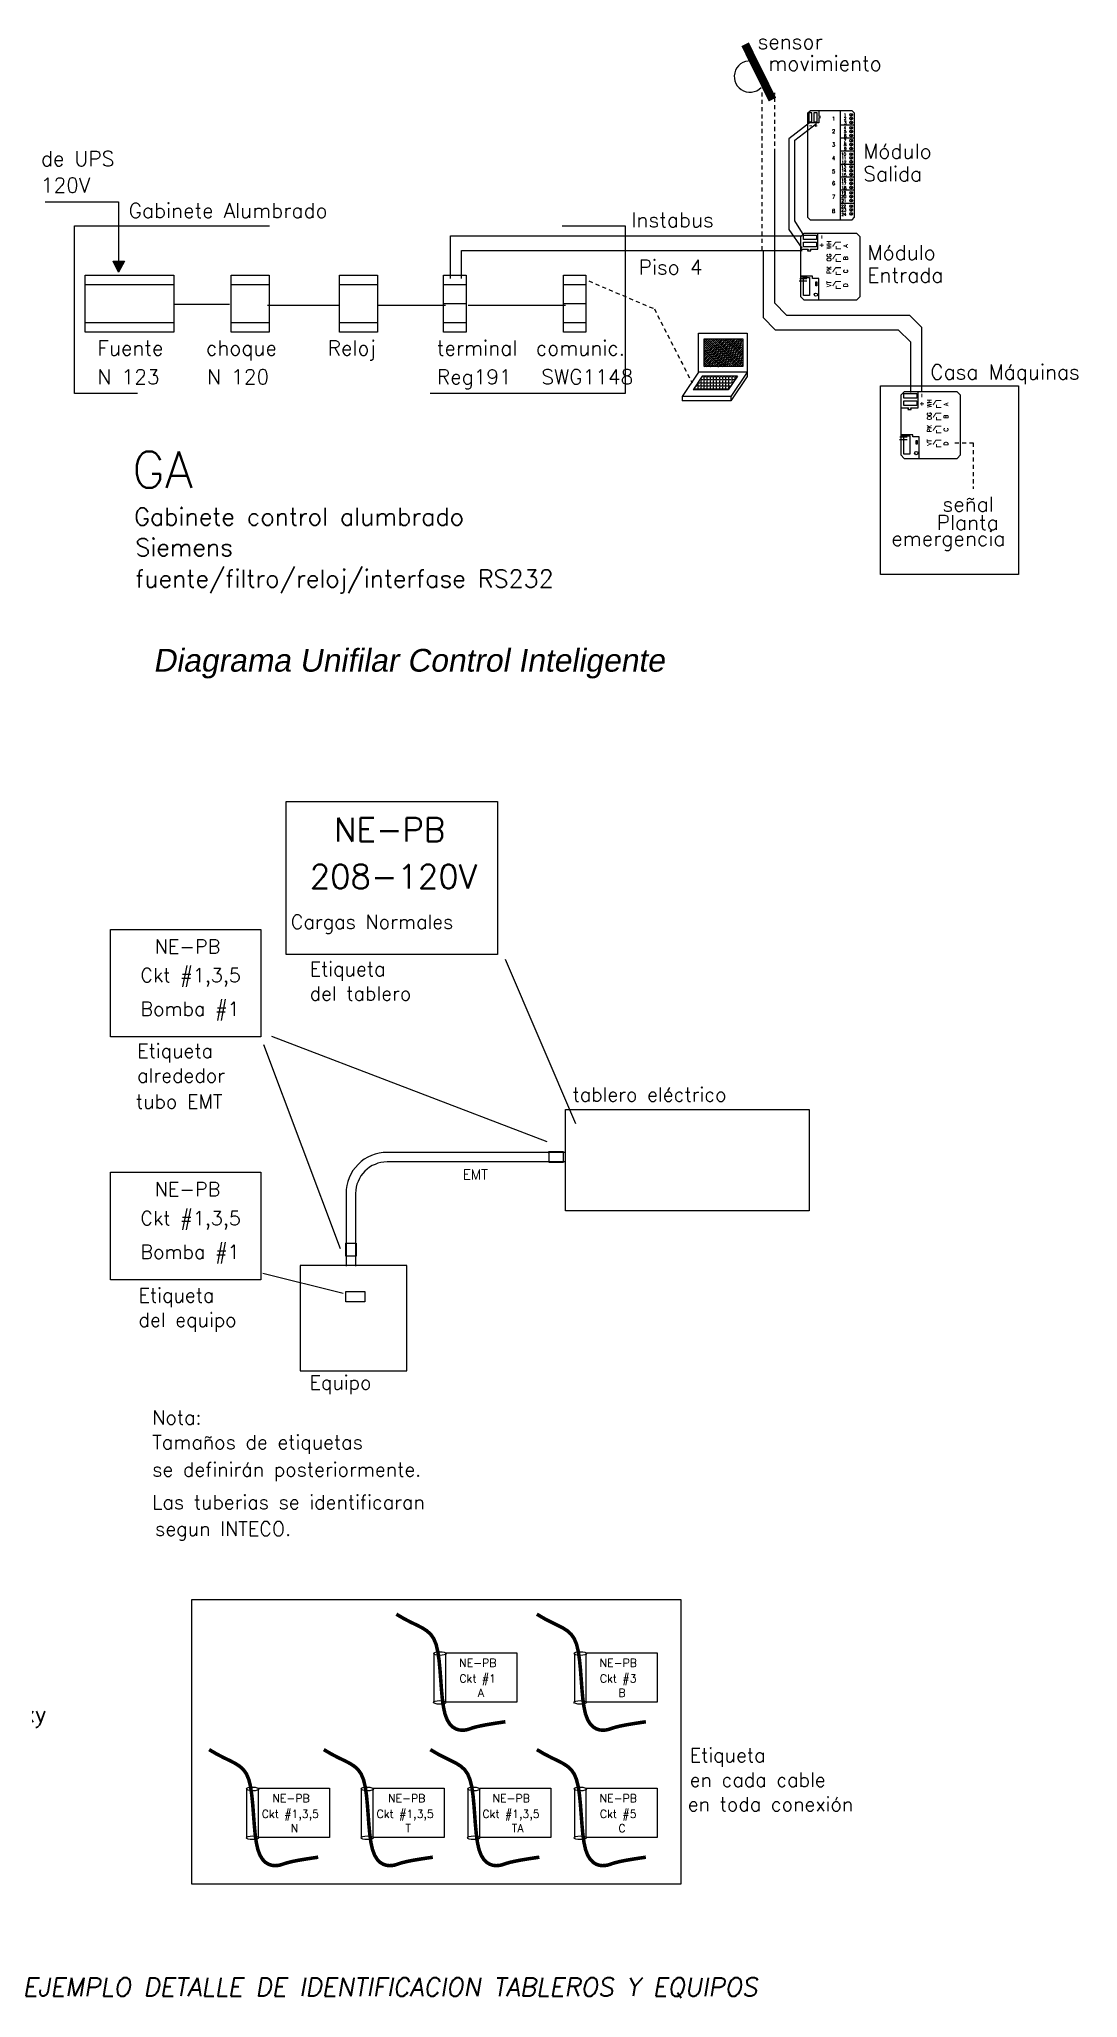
# Model space of a CAD drawing. Extents: x 146 to 670, y 614 to 806.
# Drawn here: x 638.5 to 670.5, y 658.2 to 718.4 of the extents above; entities that cross this region are included whole.
import ezdxf
from ezdxf.enums import TextEntityAlignment as Align

# ---------------------------------------------------------------- set-up
doc = ezdxf.new("R2010")
doc.units = 0
doc.header["$LTSCALE"] = 0.5
doc.header["$MEASUREMENT"] = 0
for name, pattern in [('ACAD_ISO03W100', [30, 12, -18]), ('DASHED2', [0.375, 0.25, -0.125]), ('PHANTOM2', [31.75, 15.875, -3.175, 3.175, -3.175, 3.175, -3.175])]:
    doc.linetypes.add(name, pattern=pattern)
for name, color, linetype in [('2', 1, 'CONTINUOUS'), ('6', 7, 'CONTINUOUS'), ('ALUMBRADO', 5, 'CONTINUOUS'), ('CENTROTRABAJO', 7, 'CONTINUOUS'), ('logo', 7, 'CONTINUOUS'), ('TEXTO', 7, 'CONTINUOUS'), ('TEXTOG', 3, 'CONTINUOUS'), ('tuberia_alumbrado', 3, 'DASHED2'), ('UNIFILAR', 1, 'CONTINUOUS')]:
    doc.layers.add(name, color=color, linetype=linetype)
doc.styles.add('romans', font='romans.shx')
doc.styles.add('S4', font='sanss___.ttf')
doc.styles.add('STYLE2', font='romans.shx')

msp = doc.modelspace()

# ---------------------------------------------------------------- hatches: boundary and pattern name
at = {"layer": 'logo'}
h = msp.add_hatch(dxfattribs=at)
h.set_pattern_fill('ANSI36', color=6, scale=0.013628, style=0)
h.set_pattern_definition([(45, (305.220214, 669.83301), (0.022947069, 0.0841392525), [0.10817352, -0.021634704, 0, -0.021634704])])
h.paths.add_polyline_path([(658.95, 709.167), (660.141, 709.167), (660.141, 708.309), (658.95, 708.309)])
h = msp.add_hatch(dxfattribs=at)
h.set_pattern_fill('ANGLE', color=6, scale=0.013628, style=0)
h.set_pattern_definition([(0, (305.22021, 669.83301), (0, 0.095192698), [0.069231053, -0.025961645]), (90, (305.22021, 669.83301), (-0.095192698, 6e-18), [0.069231053, -0.025961645])])
h.paths.add_polyline_path([(659.695, 707.591), (658.614, 707.591), (658.896, 708.012), (659.977, 708.012)])

# ---------------------------------------------------------------- linework, layer by layer
at = {"layer": '6'}
for p, q in [((652.831, 690.089), (655.001, 685.035)), ((645.397, 687.467), (647.755, 681.196)), ((645.649, 687.719), (654.116, 684.479)), ((654.168, 684.159), (654.168, 684.121)), ((654.628, 684.159), (654.168, 684.159)), ((654.174, 684.148), (654.174, 683.842)), ((654.174, 683.842), (654.628, 683.842)), ((654.628, 683.842), (654.628, 684.159)), ((647.922, 681.358), (648.25, 681.358)), ((647.928, 680.958), (647.928, 681.352)), ((648.25, 681.358), (648.25, 680.958)), ((648.25, 680.958), (647.928, 680.958)), ((645.381, 680.437), (647.853, 679.819)), ((650.638, 668.748), (650.638, 667.24)), ((654.961, 668.748), (654.961, 667.24)), ((644.88, 664.585), (644.88, 663.077)), ((648.407, 664.585), (648.407, 663.077)), ((651.684, 664.585), (651.684, 663.077)), ((654.961, 664.585), (654.961, 663.077))]:
    msp.add_line(p, q, dxfattribs=at)
for points in [[(646.094, 694.932), (652.593, 694.932), (652.593, 690.234), (646.094, 690.234)], [(640.69, 691.002), (645.312, 691.002), (645.312, 687.699), (640.69, 687.699)], [(640.69, 683.534), (645.312, 683.534), (645.312, 680.231), (640.69, 680.231)], [(647.927, 679.868), (648.521, 679.868), (648.521, 679.547), (647.927, 679.547)], [(651.005, 668.762), (653.188, 668.762), (653.188, 667.241), (651.005, 667.241)], [(655.328, 668.762), (657.511, 668.762), (657.511, 667.241), (655.328, 667.241)], [(645.247, 664.598), (647.43, 664.598), (647.43, 663.077), (645.247, 663.077)], [(648.773, 664.598), (650.957, 664.598), (650.957, 663.077), (648.773, 663.077)], [(652.051, 664.598), (654.234, 664.598), (654.234, 663.077), (652.051, 663.077)], [(655.328, 664.598), (657.511, 664.598), (657.511, 663.077), (655.328, 663.077)]]:
    msp.add_lwpolyline(points, close=True, dxfattribs=at)
at = {"layer": '6', "color": 3}
msp.add_lwpolyline([(643.196, 670.394), (658.24, 670.394), (658.24, 661.647), (643.196, 661.647)], close=True, dxfattribs=at)
at = {"layer": '6'}
for centre in [(650.823, 668.736), (655.146, 668.736), (650.82, 667.235), (655.142, 667.235), (645.065, 664.572), (648.591, 664.572), (651.869, 664.572), (655.146, 664.572), (645.061, 663.071), (648.588, 663.071), (651.865, 663.071), (655.142, 663.071)]:
    msp.add_ellipse(centre, major_axis=(-0.192, 0.002), ratio=0.292171, dxfattribs=at)
at = {"layer": 'ALUMBRADO', "const_width": 0.257}
msp.add_lwpolyline([(661.056, 716.52), (660.215, 718.219)], dxfattribs=at)
at = {"layer": 'ALUMBRADO'}
msp.add_arc((660.363, 717.227), 0.482, 76.75398, 315.88088, dxfattribs=at)
at = {"layer": 'CENTROTRABAJO', "color": 1}
for points in [[(662.189, 682.347), (654.691, 682.347), (654.691, 685.467), (662.189, 685.467)], [(662.189, 682.347), (654.691, 682.347), (654.691, 685.467), (662.189, 685.467)], [(646.524, 680.665), (646.524, 677.433), (649.813, 677.433), (649.813, 680.665)]]:
    msp.add_lwpolyline(points, close=True, dxfattribs=at)
at = {"layer": 'CENTROTRABAJO', "color": 5}
for points in [[(654.681, 684.148), (649.201, 684.148, 0.414214), (647.939, 682.885), (647.939, 680.653)], [(654.681, 684.148), (649.201, 684.148, 0.414214), (647.939, 682.885), (647.939, 680.653)], [(654.681, 683.853), (649.201, 683.853, 0.414214), (648.233, 682.885), (648.233, 680.653)], [(654.681, 683.853), (649.201, 683.853, 0.414214), (648.233, 682.885), (648.233, 680.653)]]:
    msp.add_lwpolyline(points, format="xyb", dxfattribs=at)
at = {"layer": 'CENTROTRABAJO', "color": 5, "const_width": 0.109}
msp.add_lwpolyline([(649.486, 669.947), (649.725, 669.806), (649.938, 669.697), (650.125, 669.606), (650.287, 669.523), (650.425, 669.434), (650.541, 669.329), (650.634, 669.196), (650.707, 669.022), (650.76, 668.8), (650.799, 668.539), (650.827, 668.251), (650.85, 667.95), (650.872, 667.649), (650.898, 667.361), (650.934, 667.098), (650.983, 666.874), (651.05, 666.698), (651.13, 666.568), (651.221, 666.478), (651.316, 666.42), (651.412, 666.389), (651.504, 666.379), (651.587, 666.383), (651.658, 666.395), (651.714, 666.411), (651.767, 666.429), (651.832, 666.451), (651.923, 666.477), (652.055, 666.508), (652.241, 666.545), (652.498, 666.588), (652.839, 666.639)], dxfattribs=at)
at = {"layer": 'CENTROTRABAJO', "color": 1, "const_width": 0.109}
msp.add_lwpolyline([(653.808, 669.947), (654.048, 669.806), (654.261, 669.697), (654.448, 669.606), (654.61, 669.523), (654.748, 669.434), (654.863, 669.329), (654.957, 669.196), (655.029, 669.022), (655.083, 668.8), (655.121, 668.539), (655.149, 668.251), (655.172, 667.95), (655.195, 667.649), (655.221, 667.361), (655.257, 667.098), (655.306, 666.874), (655.372, 666.698), (655.453, 666.568), (655.543, 666.478), (655.639, 666.42), (655.735, 666.389), (655.827, 666.379), (655.91, 666.383), (655.981, 666.395), (656.037, 666.411), (656.09, 666.429), (656.155, 666.451), (656.246, 666.477), (656.377, 666.508), (656.564, 666.545), (656.821, 666.588), (657.162, 666.639)], dxfattribs=at)
at = {"layer": 'CENTROTRABAJO', "color": 6, "const_width": 0.109}
msp.add_lwpolyline([(643.727, 665.783), (643.967, 665.642), (644.18, 665.533), (644.367, 665.442), (644.529, 665.359), (644.667, 665.27), (644.782, 665.166), (644.876, 665.032), (644.948, 664.858), (645.002, 664.636), (645.04, 664.375), (645.068, 664.087), (645.091, 663.787), (645.114, 663.485), (645.14, 663.197), (645.176, 662.934), (645.225, 662.71), (645.291, 662.535), (645.372, 662.405), (645.462, 662.314), (645.558, 662.256), (645.654, 662.225), (645.745, 662.215), (645.829, 662.219), (645.899, 662.231), (645.956, 662.247), (646.009, 662.265), (646.074, 662.287), (646.165, 662.313), (646.296, 662.344), (646.483, 662.381), (646.74, 662.424), (647.081, 662.475)], dxfattribs=at)
at = {"layer": 'CENTROTRABAJO', "color": 3, "const_width": 0.109}
msp.add_lwpolyline([(647.254, 665.783), (647.494, 665.642), (647.707, 665.533), (647.894, 665.442), (648.056, 665.359), (648.194, 665.27), (648.309, 665.166), (648.403, 665.032), (648.475, 664.858), (648.529, 664.636), (648.567, 664.375), (648.595, 664.087), (648.618, 663.787), (648.64, 663.485), (648.667, 663.197), (648.702, 662.934), (648.752, 662.71), (648.818, 662.535), (648.899, 662.405), (648.989, 662.314), (649.084, 662.256), (649.18, 662.225), (649.272, 662.215), (649.356, 662.219), (649.426, 662.231), (649.482, 662.247), (649.536, 662.265), (649.601, 662.287), (649.691, 662.313), (649.823, 662.344), (650.01, 662.381), (650.267, 662.424), (650.607, 662.475)], dxfattribs=at)
at = {"layer": 'CENTROTRABAJO', "color": 2, "const_width": 0.109}
msp.add_lwpolyline([(650.531, 665.783), (650.771, 665.642), (650.984, 665.533), (651.171, 665.442), (651.333, 665.359), (651.471, 665.27), (651.586, 665.166), (651.68, 665.032), (651.752, 664.858), (651.806, 664.636), (651.844, 664.375), (651.872, 664.087), (651.895, 663.787), (651.917, 663.485), (651.944, 663.197), (651.979, 662.934), (652.029, 662.71), (652.095, 662.535), (652.176, 662.405), (652.266, 662.314), (652.362, 662.256), (652.457, 662.225), (652.549, 662.215), (652.633, 662.219), (652.703, 662.231), (652.76, 662.247), (652.813, 662.265), (652.878, 662.287), (652.969, 662.313), (653.1, 662.344), (653.287, 662.381), (653.544, 662.424), (653.885, 662.475)], dxfattribs=at)
at = {"layer": 'CENTROTRABAJO', "color": 7, "const_width": 0.109}
msp.add_lwpolyline([(653.808, 665.783), (654.048, 665.642), (654.261, 665.533), (654.448, 665.442), (654.61, 665.359), (654.748, 665.27), (654.863, 665.166), (654.957, 665.032), (655.029, 664.858), (655.083, 664.636), (655.121, 664.375), (655.149, 664.087), (655.172, 663.787), (655.195, 663.485), (655.221, 663.197), (655.257, 662.934), (655.306, 662.71), (655.372, 662.535), (655.453, 662.405), (655.543, 662.314), (655.639, 662.256), (655.735, 662.225), (655.827, 662.215), (655.91, 662.219), (655.981, 662.231), (656.037, 662.247), (656.09, 662.265), (656.155, 662.287), (656.246, 662.313), (656.377, 662.344), (656.564, 662.381), (656.821, 662.424), (657.162, 662.475)], dxfattribs=at)
at = {"layer": 'logo'}
for p, q in [((658.781, 709.333), (660.275, 709.333)), ((658.781, 708.138), (658.781, 709.333)), ((660.275, 709.333), (660.275, 708.138)), ((658.781, 708.138), (658.281, 707.391)), ((660.275, 708.138), (658.781, 708.138)), ((660.275, 708.138), (659.775, 707.391)), ((660.275, 708.003), (659.775, 707.256)), ((660.275, 708.138), (660.275, 708.003)), ((659.775, 707.391), (658.281, 707.391)), ((658.281, 707.391), (658.281, 707.256)), ((659.775, 707.256), (658.281, 707.256)), ((659.775, 707.391), (659.775, 707.256))]:
    msp.add_line(p, q, dxfattribs=at)
at = {"layer": 'logo', "color": 6}
for p, q in [((658.896, 708.012), (658.614, 707.591)), ((659.977, 708.012), (658.896, 708.012)), ((659.977, 708.012), (659.695, 707.591)), ((659.695, 707.591), (658.614, 707.591))]:
    msp.add_line(p, q, dxfattribs=at)
msp.add_lwpolyline([(658.95, 709.167), (660.141, 709.167), (660.141, 708.309), (658.95, 708.309)], close=True, dxfattribs=at)
at = {"layer": 'tuberia_alumbrado', "color": 4, "linetype": 'DASHED2'}
for p, q in [((660.74, 711.891), (660.74, 716.782)), ((661.127, 714.877), (661.127, 716.73))]:
    msp.add_line(p, q, dxfattribs=at)
at = {"layer": 'tuberia_alumbrado', "color": 4, "linetype": 'PHANTOM2'}
msp.add_line((661.127, 712.329), (661.127, 714.877), dxfattribs=at)
at = {"layer": 'tuberia_alumbrado'}
for p, q in [((655.404, 710.943), (657.422, 710.084)), ((657.422, 710.084), (658.581, 707.81)), ((666.665, 705.968), (667.231, 705.968)), ((667.231, 705.968), (667.231, 704.553))]:
    msp.add_line(p, q, dxfattribs=at)
at = {"layer": 'UNIFILAR'}
for p, q in [((662.138, 716.101), (662.213, 716.176)), ((662.138, 716.101), (662.138, 712.901)), ((663.509, 716.176), (662.213, 716.176)), ((662.482, 716.174), (662.482, 716.008)), ((662.482, 715.801), (662.134, 715.801)), ((662.482, 716.008), (662.517, 716.023)), ((662.517, 715.952), (662.482, 715.962)), ((662.482, 715.962), (662.482, 715.801)), ((662.517, 716.023), (662.517, 715.952)), ((638.682, 713.38), (640.943, 713.38)), ((640.943, 713.38), (640.943, 711.216)), ((662.138, 712.901), (662.213, 712.826)), ((662.213, 712.826), (663.509, 712.826)), ((661.92, 712.301), (662.026, 712.407)), ((661.92, 712.301), (661.92, 710.467)), ((661.922, 711.916), (662.158, 711.916)), ((663.649, 712.407), (662.026, 712.407)), ((662.158, 711.916), (662.136, 711.866)), ((662.222, 711.916), (662.451, 711.916)), ((662.236, 711.866), (662.222, 711.916)), ((662.451, 711.916), (662.451, 712.41)), ((663.755, 712.301), (663.649, 712.407)), ((663.755, 710.467), (663.755, 712.301)), ((640.943, 711.216), (640.774, 711.556)), ((640.774, 711.556), (641.125, 711.556)), ((641.125, 711.556), (640.943, 711.216)), ((662.136, 711.866), (662.236, 711.866)), ((662.117, 710.935), (661.875, 710.935)), ((662.117, 711.013), (661.893, 711.013)), ((662.126, 711.056), (661.91, 711.056)), ((662.286, 711.087), (661.915, 711.087)), ((662.286, 711.023), (662.286, 711.087)), ((662.479, 711.023), (662.286, 711.023)), ((662.479, 710.365), (662.479, 711.023)), ((650.956, 710.251), (651.648, 710.251)), ((654.644, 710.251), (655.335, 710.251)), ((662.026, 710.361), (661.92, 710.467)), ((662.026, 710.361), (663.649, 710.361)), ((663.649, 710.361), (663.755, 710.467)), ((665.006, 707.427), (665.112, 707.533)), ((665.006, 707.427), (665.006, 705.593)), ((666.735, 707.533), (665.112, 707.533)), ((665.536, 707.042), (665.536, 707.535)), ((666.841, 707.427), (666.735, 707.533)), ((666.841, 705.593), (666.841, 707.427)), ((665.008, 707.042), (665.243, 707.042)), ((665.243, 707.042), (665.222, 706.992)), ((665.222, 706.992), (665.322, 706.992)), ((665.322, 706.992), (665.308, 707.042)), ((665.308, 707.042), (665.536, 707.042)), ((665.203, 706.061), (664.961, 706.061)), ((665.203, 706.138), (664.979, 706.138)), ((665.212, 706.182), (664.996, 706.182)), ((665.372, 706.213), (665.001, 706.213)), ((665.372, 706.148), (665.372, 706.213)), ((665.565, 706.148), (665.372, 706.148)), ((665.565, 705.491), (665.565, 706.148)), ((665.112, 705.487), (665.006, 705.593)), ((665.112, 705.487), (666.735, 705.487)), ((666.735, 705.487), (666.841, 705.593))]:
    msp.add_line(p, q, dxfattribs=at)
at = {"layer": 'UNIFILAR', "color": 1}
for p, q in [((663.134, 716.166), (663.134, 712.827)), ((663.509, 716.176), (663.584, 716.101)), ((663.584, 712.901), (663.584, 716.101)), ((663.586, 715.735), (663.127, 715.735)), ((663.503, 716.08), (663.458, 716.009)), ((663.503, 715.965), (663.458, 715.894)), ((663.503, 715.845), (663.458, 715.774)), ((663.503, 715.683), (663.458, 715.612)), ((663.503, 715.568), (663.458, 715.497)), ((663.586, 715.33), (663.127, 715.33)), ((663.586, 714.938), (663.127, 714.938)), ((663.503, 715.448), (663.458, 715.377)), ((663.503, 715.287), (663.458, 715.216)), ((663.503, 715.171), (663.458, 715.1)), ((663.503, 715.051), (663.458, 714.98)), ((663.586, 714.52), (663.127, 714.52)), ((663.503, 714.874), (663.458, 714.803)), ((663.503, 714.759), (663.458, 714.688)), ((663.503, 714.639), (663.458, 714.568)), ((663.503, 714.479), (663.458, 714.408)), ((663.503, 714.363), (663.458, 714.292)), ((663.586, 714.135), (663.127, 714.135)), ((663.586, 713.73), (663.127, 713.73)), ((663.503, 714.244), (663.458, 714.173)), ((663.503, 714.082), (663.458, 714.011)), ((663.503, 713.967), (663.458, 713.896)), ((663.503, 713.847), (663.458, 713.776)), ((663.586, 713.325), (663.127, 713.325)), ((663.503, 713.685), (663.458, 713.614)), ((663.503, 713.57), (663.458, 713.499)), ((663.503, 713.45), (663.458, 713.379)), ((663.503, 713.273), (663.458, 713.202)), ((663.503, 713.157), (663.458, 713.086)), ((663.503, 713.037), (663.458, 712.966)), ((663.509, 712.826), (663.584, 712.901))]:
    msp.add_line(p, q, dxfattribs=at)
at = {"layer": 'UNIFILAR', "color": 4}
for p, q in [((662.24, 715.835), (661.556, 715.309)), ((661.749, 715.274), (662.415, 715.782)), ((661.556, 715.309), (661.556, 712.525)), ((661.749, 712.788), (661.749, 715.274)), ((661.556, 712.525), (661.96, 711.947)), ((662.03, 712.332), (661.749, 712.788)), ((651.15, 712.33), (661.969, 712.33)), ((651.15, 711.02), (651.15, 712.33)), ((660.769, 711.885), (660.769, 709.818)), ((661.115, 712.333), (661.115, 710.268)), ((651.487, 711.881), (661.969, 711.881)), ((651.487, 711.02), (651.487, 711.881)), ((661.115, 710.268), (661.49, 709.893)), ((660.769, 709.818), (661.144, 709.444)), ((661.49, 709.893), (665.27, 709.893)), ((665.27, 709.893), (665.644, 709.519)), ((665.644, 709.519), (665.644, 707.555)), ((661.144, 709.444), (664.924, 709.444)), ((664.924, 709.444), (665.298, 709.07)), ((665.298, 709.07), (665.298, 707.514))]:
    msp.add_line(p, q, dxfattribs=at)
at = {"layer": 'UNIFILAR', "color": 6}
for p, q in [((642.669, 710.233), (644.356, 710.233)), ((645.518, 710.196), (647.739, 710.196)), ((648.91, 710.196), (651, 710.196)), ((651.698, 710.196), (654.687, 710.196))]:
    msp.add_line(p, q, dxfattribs=at)
at = {"layer": 'UNIFILAR'}
for points in [[(662.272, 716.113), (662.173, 716.113), (662.173, 715.831), (662.272, 715.831)], [(662.43, 716.113), (662.331, 716.113), (662.331, 715.831), (662.43, 715.831)], [(662.008, 712.213), (662.008, 712.354), (662.407, 712.354), (662.407, 712.213)], [(662.008, 711.99), (662.008, 712.131), (662.407, 712.131), (662.407, 711.99)], [(639.916, 711.124), (642.642, 711.124), (642.642, 709.368), (639.916, 709.368)], [(639.916, 710.837), (642.642, 710.837), (642.642, 709.655), (639.916, 709.655)], [(644.4, 711.124), (645.571, 711.124), (645.571, 709.368), (644.4, 709.368)], [(644.4, 710.837), (645.571, 710.837), (645.571, 709.655), (644.4, 709.655)], [(647.739, 711.124), (648.91, 711.124), (648.91, 709.368), (647.739, 709.368)], [(647.739, 710.837), (648.91, 710.837), (648.91, 709.655), (647.739, 709.655)], [(650.938, 711.124), (651.631, 711.124), (651.631, 709.368), (650.938, 709.368)], [(650.938, 710.837), (651.631, 710.837), (651.631, 709.655), (650.938, 709.655)], [(654.626, 711.124), (655.319, 711.124), (655.319, 709.368), (654.626, 709.368)], [(654.626, 710.837), (655.319, 710.837), (655.319, 709.655), (654.626, 709.655)], [(662.015, 710.493), (662.015, 711.051), (662.193, 711.051), (662.193, 710.493)], [(662.386, 710.794), (662.386, 710.915), (662.422, 710.915), (662.422, 710.794)], [(665.094, 707.339), (665.094, 707.48), (665.493, 707.48), (665.493, 707.339)], [(665.094, 707.116), (665.094, 707.257), (665.493, 707.257), (665.493, 707.116)], [(665.101, 705.619), (665.101, 706.177), (665.279, 706.177), (665.279, 705.619)], [(665.472, 705.92), (665.472, 706.041), (665.508, 706.041), (665.508, 705.92)]]:
    msp.add_lwpolyline(points, close=True, dxfattribs=at)
at = {"layer": 'UNIFILAR', "color": 5, "linetype": 'ACAD_ISO03W100'}
for points in [[(639.587, 712.637), (656.521, 712.637), (656.521, 707.484), (639.587, 707.484)], [(664.381, 707.714), (668.627, 707.714), (668.627, 701.918), (664.381, 701.918)]]:
    msp.add_lwpolyline(points, close=True, dxfattribs=at)
at = {"layer": 'UNIFILAR', "color": 1, "const_width": 0.0318}
for points in [[(663.165, 712.138), (663.001, 712.138), (662.908, 712.002)], [(663.001, 711.931), (663.165, 711.931)], [(663.015, 711.923), (663.015, 712.016)], [(663.165, 711.752), (663.001, 711.752), (662.908, 711.616)], [(663.165, 711.351), (663.001, 711.351), (662.908, 711.216)], [(663.001, 711.544), (663.165, 711.544)], [(663.015, 711.537), (663.015, 711.63)], [(663.165, 710.922), (663.001, 710.922), (662.908, 710.787)], [(663.001, 711.144), (663.165, 711.144)], [(663.001, 710.715), (663.165, 710.715)], [(663.015, 711.137), (663.015, 711.23)], [(663.015, 710.708), (663.015, 710.801)], [(666.251, 707.264), (666.087, 707.264), (665.994, 707.128)], [(666.087, 707.056), (666.251, 707.056)], [(666.101, 707.049), (666.101, 707.142)], [(666.251, 706.878), (666.087, 706.878), (665.994, 706.742)], [(666.251, 706.477), (666.087, 706.477), (665.994, 706.341)], [(666.087, 706.67), (666.251, 706.67)], [(666.101, 706.663), (666.101, 706.756)], [(666.251, 706.048), (666.087, 706.048), (665.994, 705.913)], [(666.087, 706.27), (666.251, 706.27)], [(666.101, 706.263), (666.101, 706.356)], [(666.101, 705.834), (666.101, 705.927)], [(666.087, 705.841), (666.251, 705.841)]]:
    msp.add_lwpolyline(points, dxfattribs=at)
at = {"layer": 'UNIFILAR', "color": 1}
for centre in [(663.476, 716.049), (663.476, 715.934), (663.476, 715.814), (663.476, 715.652), (663.476, 715.537), (663.476, 715.417), (663.476, 715.256), (663.476, 715.14), (663.476, 715.02), (663.476, 714.843), (663.476, 714.727), (663.476, 714.608), (663.476, 714.448), (663.476, 714.332), (663.476, 714.213), (663.476, 714.051), (663.476, 713.936), (663.476, 713.816), (663.476, 713.654), (663.476, 713.539), (663.476, 713.419), (663.476, 713.242), (663.476, 713.126), (663.476, 713.006)]:
    msp.add_circle(centre, 0.0444, dxfattribs=at)
at = {"layer": 'UNIFILAR'}
for centre in [(662.393, 710.522), (665.479, 705.648)]:
    msp.add_circle(centre, 0.05, dxfattribs=at)
msp.add_solid([(640.774, 711.556), (641.125, 711.556), (640.943, 711.216)], dxfattribs=at)

# ---------------------------------------------------------------- texts
at = {"layer": '2', "color": 3, "style": 'STYLE2'}
msp.add_text('GA', height=1.1232, dxfattribs=at).set_placement((641.353, 704.579))
at = {"layer": 'CENTROTRABAJO', "color": 7, "style": 'STYLE2'}
msp.add_text('EMT ', height=0.3052, dxfattribs=at).set_placement((651.53, 683.318))
at = {"layer": 'TEXTO', "color": 3, "style": 'STYLE2'}
for s, height, p in [('NE-PB', 0.7324, (647.571, 693.706)), ('208-120V', 0.7324, (646.821, 692.265)), ('Cargas Normales', 0.432, (646.239, 691.016)), ('NE-PB', 0.432, (642.051, 690.264)), ('Ckt #1,3,5', 0.432, (641.612, 689.378)), ('Bomba #1', 0.432, (641.612, 688.344)), ('NE-PB', 0.432, (642.051, 682.796)), ('Ckt #1,3,5', 0.432, (641.612, 681.91)), ('Bomba #1', 0.432, (641.612, 680.876))]:
    msp.add_text(s, height=height, dxfattribs=at).set_placement(p)
at = {"layer": 'TEXTO', "style": 'STYLE2'}
for s, p in [('Etiqueta', (646.817, 689.57)), ('del tablero', (646.817, 688.813)), ('Etiqueta', (641.512, 687.054)), ('alrededor ', (641.512, 686.296)), ('tablero eléctrico', (654.903, 685.711)), ('tubo EMT', (641.47, 685.496)), ('Etiqueta', (641.554, 679.536)), ('del equipo', (641.554, 678.778)), ('Equipo', (646.812, 676.856)), ('Nota:', (641.975, 675.779)), ('Tamaños de etiquetas', (641.975, 675.021)), ('se definirán posteriormente.', (641.975, 674.18)), ('Las tuberias se identificaran', (641.975, 673.172)), ('segun INTECO.', (642.065, 672.36)), ('Etiqueta', (658.508, 665.4)), ('en cada cable', (658.508, 664.642)), ('en toda conexión', (658.45, 663.887))]:
    msp.add_text(s, height=0.432, dxfattribs=at).set_placement(p)
at = {"layer": 'TEXTO', "color": 5, "style": 'STYLE2'}
for s, p in [('NE-PB', (651.417, 668.326)), ('NE-PB', (655.739, 668.326)), ('Ckt #1', (651.423, 667.847)), ('Ckt #3', (655.746, 667.847)), ('A', (651.993, 667.407)), ('B', (656.316, 667.407)), ('NE-PB', (645.671, 664.162)), ('NE-PB', (649.229, 664.162)), ('NE-PB', (652.445, 664.162)), ('NE-PB', (655.739, 664.162)), ('Ckt #1,3,5', (645.343, 663.683)), ('Ckt #1,3,5', (648.877, 663.683)), ('Ckt #1,3,5', (652.132, 663.683)), ('Ckt #5', (655.746, 663.683)), ('N', (646.235, 663.243)), ('T', (649.762, 663.243)), ('TA', (653.039, 663.243)), ('C', (656.316, 663.243))]:
    msp.add_text(s, height=0.246, dxfattribs=at).set_placement(p)
at = {"layer": 'TEXTO', "style": 'romans', "oblique": 10}
msp.add_text('EJEMPLO DETALLE DE IDENTIFICACION TABLEROS Y EQUIPOS', height=0.5616, dxfattribs=at).set_placement((637.996, 658.204))
at = {"layer": 'TEXTOG', "style": 'S4', "oblique": 10}
msp.add_text('Diagrama Unifilar Control Inteligente', height=0.69873, dxfattribs=at).set_placement((649.866, 698.929), align=Align.CENTER)
at = {"layer": 'UNIFILAR', "color": 7}
for s, height, style, p in [('sensor', 0.4547, 'romans', (660.596, 718.074)), ('movimiento', 0.4547, 'romans', (660.931, 717.405)), ('de UPS', 0.4547, 'romans', (638.549, 714.476)), ('Módulo ', 0.4547, 'romans', (663.848, 714.705)), ('Salida', 0.4547, 'romans', (663.848, 714.01)), ('120V', 0.4547, 'romans', (638.549, 713.66)), ('Gabinete Alumbrado', 0.4547, 'romans', (641.25, 712.879)), (' Instabus', 0.4547, 'romans', (656.403, 712.595)), ('Módulo ', 0.4547, 'romans', (663.976, 711.591)), ('Piso 4', 0.4547, 'romans', (656.936, 711.139)), ('Entrada', 0.4547, 'romans', (663.976, 710.896)), ('Fuente', 0.4547, 'romans', (640.29, 708.653)), ('choque', 0.4547, 'romans', (643.627, 708.653)), ('Reloj', 0.4547, 'romans', (647.374, 708.653)), ('terminal', 0.4547, 'romans', (650.731, 708.653)), ('comunic.', 0.4547, 'romans', (653.775, 708.653)), ('Casa Máquinas', 0.4547, 'romans', (665.91, 707.916)), ('N 123', 0.4547, 'romans', (640.29, 707.767)), ('N 120', 0.4547, 'romans', (643.663, 707.767)), ('Reg191', 0.4547, 'romans', (650.731, 707.767)), ('SWG1148', 0.4547, 'romans', (653.947, 707.767)), ('señal', 0.4547, 'romans', (666.285, 703.851)), ('Gabinete control alumbrado', 0.53914, 'STYLE2', (641.422, 703.424)), ('Planta', 0.4547, 'romans', (666.105, 703.285)), ('Siemens', 0.5391, 'STYLE2', (641.456, 702.483)), ('emergencia', 0.4547, 'romans', (664.714, 702.796)), ('fuente/filtro/reloj/interfase RS232', 0.53914, 'STYLE2', (641.456, 701.521)), ('circuito xy', 0.50233, 'romans', (635.188, 666.627))]:
    msp.add_text(s, height=height, dxfattribs=dict(at, style=style)).set_placement(p)
at = {"layer": 'UNIFILAR', "color": 1, "style": 'romans'}
for s, height, p in [('-', 0.0909, (662.177, 715.678)), ('+', 0.0909, (662.342, 715.678)), ('2', 0.118, (662.885, 715.483)), ('1', 0.118, (662.885, 715.875)), ('4', 0.0909, (663.247, 715.607)), ('2', 0.0909, (663.253, 715.888)), ('5', 0.0909, (663.253, 715.491)), ('3', 0.0909, (663.257, 715.755)), ('1', 0.0909, (663.247, 716.004)), ('3', 0.118, (662.885, 715.078)), ('7', 0.0909, (663.247, 715.21)), ('8', 0.0909, (663.253, 715.094)), ('9', 0.0909, (663.257, 714.962)), ('6', 0.0909, (663.257, 715.358)), ('4', 0.118, (662.885, 714.66)), ('5', 0.118, (662.885, 714.255)), ('10', 0.0909, (663.166, 714.798)), ('13', 0.0909, (663.166, 714.402)), ('11', 0.0909, (663.173, 714.682)), ('14', 0.0909, (663.173, 714.286)), ('12', 0.0909, (663.176, 714.549)), ('6', 0.118, (662.885, 713.89)), ('16', 0.0909, (663.166, 714.006)), ('19', 0.0909, (663.166, 713.609)), ('17', 0.0909, (663.173, 713.89)), ('15', 0.0909, (663.176, 714.154)), ('18', 0.0909, (663.176, 713.757)), ('7', 0.118, (662.885, 713.471)), ('8', 0.118, (662.885, 713.033)), ('22', 0.0909, (663.166, 713.196)), ('20', 0.0909, (663.173, 713.493)), ('23', 0.0909, (663.173, 713.08)), ('21', 0.0909, (663.176, 713.361)), ('24', 0.0909, (663.176, 712.948))]:
    msp.add_text(s, height=height, dxfattribs=at).set_placement(p)
for s, height, p in [('+', 0.129, (662.625, 711.97)), ('-', 0.129, (662.625, 712.221)), ('WH', 0.1287, (662.86, 711.92)), ('A', 0.129, (663.375, 711.97)), ('OG', 0.1287, (662.86, 711.542)), ('PK', 0.1287, (662.86, 711.163)), ('B', 0.129, (663.375, 711.584)), ('C', 0.129, (663.375, 711.184)), ('VT', 0.1287, (662.86, 710.755)), ('D', 0.129, (663.375, 710.755)), ('+', 0.129, (665.71, 707.096)), ('-', 0.129, (665.71, 707.347)), ('WH', 0.1287, (665.946, 707.046)), ('A', 0.129, (666.461, 707.096)), ('OG', 0.1287, (665.946, 706.667)), ('PK', 0.1287, (665.946, 706.288)), ('B', 0.129, (666.461, 706.71)), ('VT', 0.1287, (665.946, 705.881)), ('C', 0.129, (666.461, 706.31)), ('D', 0.129, (666.461, 705.881))]:
    msp.add_text(s, height=height, rotation=90, dxfattribs=at).set_placement(p)

doc.saveas('drawing.dxf')
